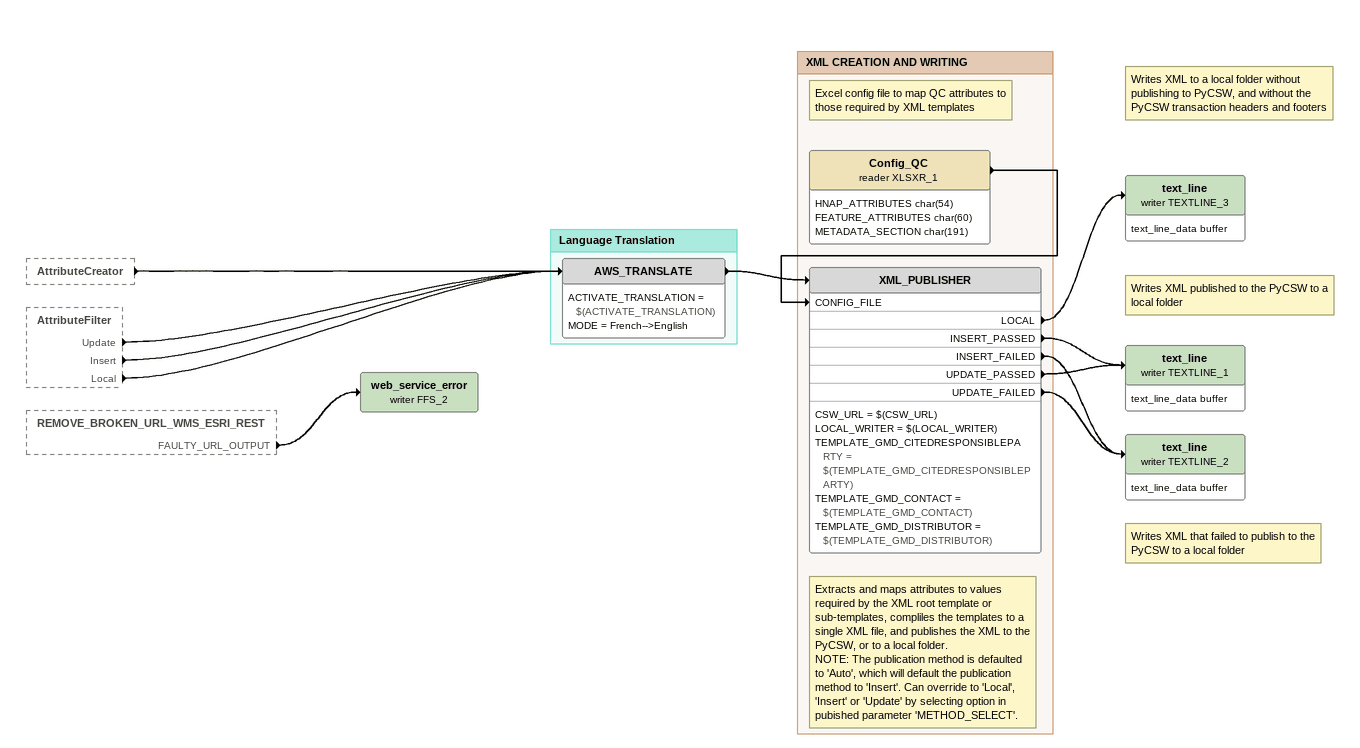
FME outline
AttributeCreator [outside]
    -> AWS_TRANSLATE
AttributeFilter [outside]
    Update -> AWS_TRANSLATE
    Insert -> AWS_TRANSLATE
    Local -> AWS_TRANSLATE
REMOVE_BROKEN_URL_WMS_ESRI_REST [outside]
    FAULTY_URL_OUTPUT -> web_service_error (writer FFS_2)
web_service_error (writer FFS_2)
Note: Writes XML to a local folder without publishing to PyCSW, and without the PyCSW transaction headers and footers
text_line (writer TEXTLINE_3)
    attributes: text_line_data buffer
Note: Writes XML published to the PyCSW to a local folder
text_line (writer TEXTLINE_1)
    attributes: text_line_data buffer
Note: Writes XML that failed to publish to the PyCSW to a local folder
text_line (writer TEXTLINE_2)
    attributes: text_line_data buffer

Bookmark: Language Translation
AWS_TRANSLATE
    ACTIVATE_TRANSLATION = $(ACTIVATE_TRANSLATION)
    MODE = French-->English
    -> XML_PUBLISHER

Bookmark: XML CREATION AND WRITING
Note: Excel config file to map QC attributes to those required by XML templates
Config_QC (reader XLSXR_1)
    attributes: HNAP_ATTRIBUTES char(54), FEATURE_ATTRIBUTES char(60), METADATA_SECTION char(191)
    -> XML_PUBLISHER [CONFIG_FILE]
Note: Extracts and maps attributes to values required by the XML root template or sub-templates, compliles the templates to a single XML file, and publishes the XML to the PyCSW, or to a local folder. / NOTE: The publication method is defaulted to 'Auto', which will default the publication method to 'Insert'. Can override to 'Local', 'Insert' or 'Update' by selecting option in pubished parameter 'METHOD_SELECT'.
XML_PUBLISHER
    CSW_URL = $(CSW_URL)
    LOCAL_WRITER = $(LOCAL_WRITER)
    TEMPLATE_GMD_CITEDRESPONSIBLEPARTY = $(TEMPLATE_GMD_CITEDRESPONSIBLEPARTY)
    TEMPLATE_GMD_CONTACT = $(TEMPLATE_GMD_CONTACT)
    TEMPLATE_GMD_DISTRIBUTOR = $(TEMPLATE_GMD_DISTRIBUTOR)
    LOCAL -> text_line (writer TEXTLINE_3)
    INSERT_PASSED -> text_line (writer TEXTLINE_1)
    INSERT_FAILED -> text_line (writer TEXTLINE_2)
    UPDATE_PASSED -> text_line (writer TEXTLINE_1)
    UPDATE_FAILED -> text_line (writer TEXTLINE_2)
